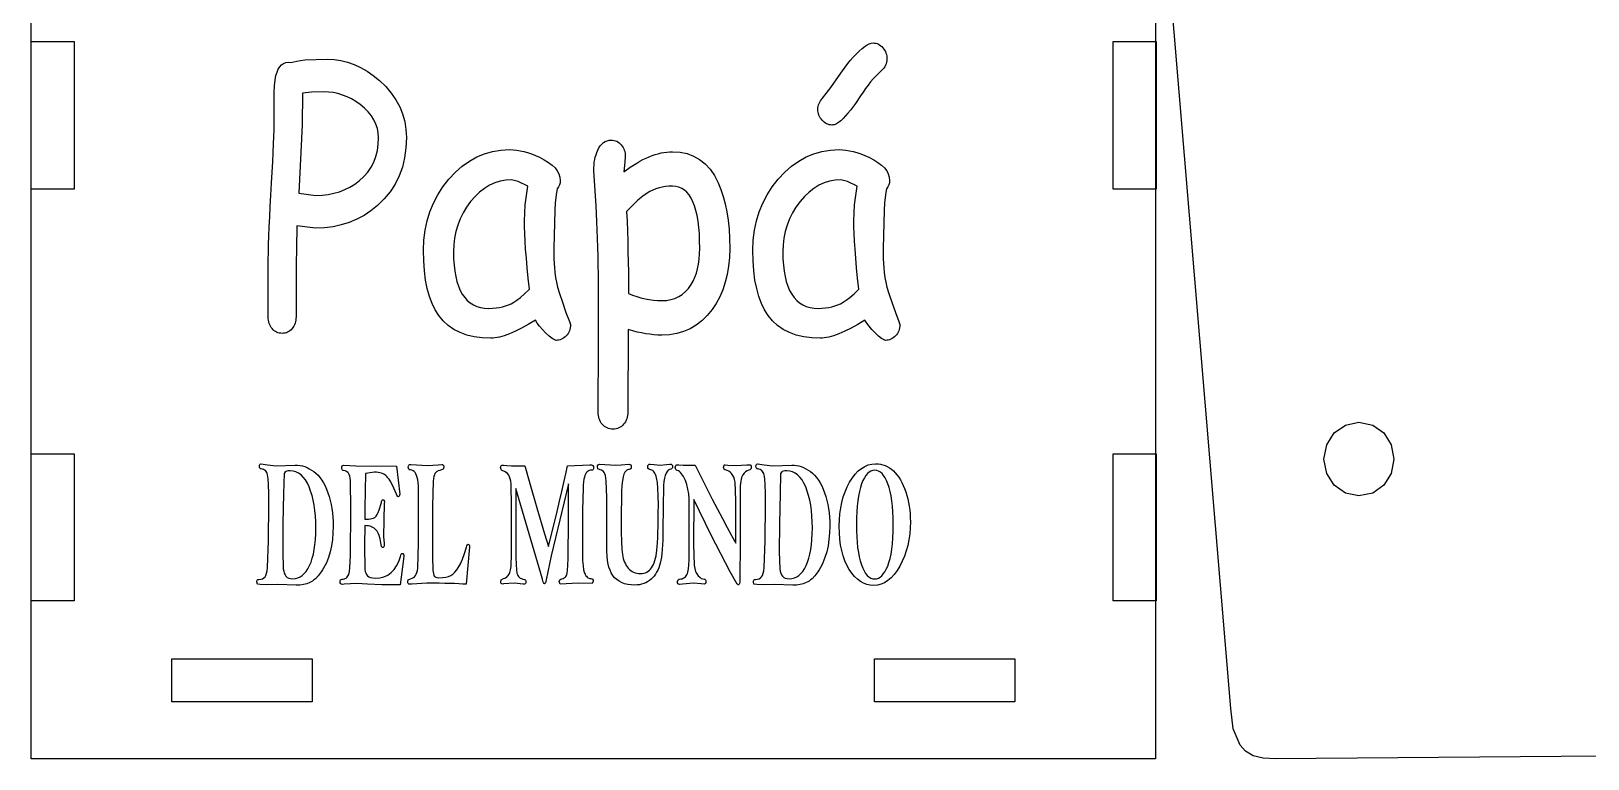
# Model space of a CAD drawing. Extents: x -1652 to 1470, y -458 to 1785.
# Drawn here: x -1312.9 to -1186.3, y 908.5 to 967.7 of the extents above; entities that cross this region are included whole.
import ezdxf

# ---------------------------------------------------------------- set-up
doc = ezdxf.new("R2010")
doc.units = 0
doc.layers.add('LAYER_1', color=7, linetype='CONTINUOUS')

msp = doc.modelspace()

# ---------------------------------------------------------------- linework, layer by layer
at = {"layer": 'LAYER_1', "color": 114}
for points in [[(-1286.358, 1268.1904), (-1249.833, 1268.4904), (-1248.833, 1268.4404), (-1248.033, 1268.2154), (-1247.408, 1267.8654), (-1246.958, 1267.3654), (-1246.408, 1266.0404), (-1246.208, 1264.3654), (-1221.433, 968.4404), (-1221.433, 908.4904), (-1312.908, 908.4904), (-1312.908, 968.4404), (-1290.383, 1263.9404), (-1289.958, 1265.6154), (-1289.183, 1266.8904), (-1288.008, 1267.7654), (-1286.358, 1268.1904)], [(-1175.158, 908.7904), (-1211.683, 908.4904), (-1212.683, 908.5404), (-1213.483, 908.7404), (-1214.108, 909.1154), (-1214.558, 909.6154), (-1215.108, 910.9404), (-1215.308, 912.5904), (-1240.083, 1208.5404), (-1240.083, 1268.4904), (-1148.633, 1268.4904), (-1148.633, 1208.5404), (-1171.133, 913.0154), (-1171.558, 911.3654), (-1172.358, 910.0654), (-1173.533, 909.2154), (-1175.158, 908.7904)], [(-1312.908, 966.8654), (-1309.408, 966.8654), (-1309.408, 954.8654), (-1312.908, 954.8654), (-1312.908, 966.8654)], [(-1224.883, 966.8654), (-1221.383, 966.8654), (-1221.383, 954.8654), (-1224.883, 954.8654), (-1224.883, 966.8654)], [(-1204.883, 929.8904), (-1205.983, 930.1154), (-1206.908, 930.7654), (-1207.508, 931.7154), (-1207.733, 932.8904), (-1207.508, 934.0404), (-1206.908, 935.0154), (-1205.983, 935.6404), (-1204.883, 935.8904), (-1203.758, 935.6404), (-1202.858, 935.0154), (-1202.258, 934.0404), (-1202.033, 932.8904), (-1202.258, 931.7154), (-1202.858, 930.7654), (-1203.758, 930.1154), (-1204.883, 929.8904)], [(-1312.908, 933.3154), (-1309.408, 933.3154), (-1309.408, 921.3404), (-1312.908, 921.3404), (-1312.908, 933.3154)], [(-1224.883, 933.3154), (-1221.383, 933.3154), (-1221.383, 921.3404), (-1224.883, 921.3404), (-1224.883, 933.3154)], [(-1301.458, 913.1404), (-1301.458, 916.6404), (-1290.033, 916.6404), (-1290.033, 913.1404), (-1301.458, 913.1404)], [(-1244.308, 913.1404), (-1244.308, 916.6404), (-1232.883, 916.6404), (-1232.883, 913.1404), (-1244.308, 913.1404)]]:
    msp.add_lwpolyline(points, close=True, dxfattribs=at)
at = {"layer": 'LAYER_1', "color": 250}
for points in [[(-1247.7728, 960.0744), (-1247.8827, 960.0806), (-1247.9896, 960.0993), (-1248.0935, 960.1303), (-1248.1942, 960.1734), (-1248.2914, 960.2287), (-1248.3852, 960.2959), (-1248.4752, 960.375), (-1248.5615, 960.4659), (-1248.642, 960.5659), (-1248.7117, 960.6692), (-1248.7707, 960.7759), (-1248.819, 960.886), (-1248.8565, 960.9997), (-1248.8833, 961.1171), (-1248.8994, 961.2384), (-1248.9048, 961.3635), (-1248.8988, 961.4812), (-1248.8809, 961.5979), (-1248.8509, 961.7135), (-1248.8089, 961.8278), (-1248.7548, 961.9408), (-1248.6884, 962.0524), (-1248.6099, 962.1623), (-1248.519, 962.2706), (-1248.2169, 962.6304), (-1247.8449, 963.1217), (-1247.4029, 963.7437), (-1246.8909, 964.4955), (-1246.6828, 964.79), (-1246.4688, 965.072), (-1246.249, 965.3413), (-1246.0233, 965.5979), (-1245.7919, 965.8417), (-1245.5547, 966.0727), (-1245.3119, 966.2909), (-1245.0635, 966.4961), (-1244.8958, 966.6089), (-1244.7296, 966.6895), (-1244.5651, 966.7378), (-1244.4021, 966.7539), (-1244.2924, 966.7476), (-1244.1859, 966.7289), (-1244.0827, 966.6977), (-1243.9829, 966.6542), (-1243.8864, 966.5983), (-1243.7933, 966.5303), (-1243.7037, 966.45), (-1243.6177, 966.3576), (-1243.5388, 966.256), (-1243.4706, 966.1515), (-1243.413, 966.0442), (-1243.366, 965.9339), (-1243.3295, 965.8204), (-1243.3035, 965.7036), (-1243.288, 965.5836), (-1243.2828, 965.46), (-1243.2902, 965.3225), (-1243.3122, 965.1895), (-1243.349, 965.0609), (-1243.4004, 964.9366), (-1243.4666, 964.8165), (-1243.5475, 964.7006), (-1243.6431, 964.5889), (-1243.7534, 964.4812), (-1243.9702, 964.2787), (-1244.185, 964.0614), (-1244.3979, 963.8295), (-1244.6088, 963.583), (-1244.8176, 963.322), (-1245.0246, 963.0464), (-1245.2295, 962.7564), (-1245.4324, 962.4521), (-1245.8504, 961.8335), (-1246.2581, 961.2889), (-1246.4579, 961.0444), (-1246.6547, 960.8185), (-1246.8486, 960.6113), (-1247.0394, 960.4229), (-1247.216, 960.2718), (-1247.3965, 960.1627), (-1247.4886, 960.1242), (-1247.5819, 960.0966), (-1247.6766, 960.08), (-1247.7728, 960.0744)], [(-1289.7605, 951.6856), (-1291.2826, 951.8671), (-1291.3005, 951.289), (-1291.316, 950.6111), (-1291.3291, 949.8336), (-1291.3399, 948.9564), (-1291.3482, 947.9796), (-1291.3542, 946.9033), (-1291.3578, 945.7275), (-1291.359, 944.4523), (-1291.364, 944.3153), (-1291.3789, 944.1837), (-1291.4039, 944.0575), (-1291.439, 943.9366), (-1291.4842, 943.8211), (-1291.5396, 943.711), (-1291.6053, 943.6063), (-1291.6812, 943.5069), (-1291.7635, 943.4163), (-1291.8511, 943.3377), (-1291.9441, 943.2713), (-1292.0421, 943.2169), (-1292.1451, 943.1746), (-1292.253, 943.1444), (-1292.3655, 943.1262), (-1292.4826, 943.1202), (-1292.604, 943.1262), (-1292.7202, 943.1444), (-1292.8309, 943.1746), (-1292.9363, 943.2169), (-1293.036, 943.2713), (-1293.1301, 943.3377), (-1293.2184, 943.4163), (-1293.3008, 943.5069), (-1293.3767, 943.6047), (-1293.4424, 943.7082), (-1293.4978, 943.8175), (-1293.543, 943.9324), (-1293.5781, 944.0529), (-1293.6031, 944.179), (-1293.6181, 944.3105), (-1293.6231, 944.4475), (-1293.6231, 948.5631), (-1293.6197, 949.1033), (-1293.6096, 949.6963), (-1293.5927, 950.3418), (-1293.569, 951.0399), (-1293.5386, 951.7903), (-1293.5014, 952.5929), (-1293.4575, 953.4478), (-1293.4068, 954.3546), (-1293.3498, 955.3301), (-1293.2995, 956.2337), (-1293.256, 957.0653), (-1293.2192, 957.825), (-1293.1892, 958.5129), (-1293.166, 959.1289), (-1293.1495, 959.6733), (-1293.1398, 960.146), (-1293.1398, 962.0797), (-1293.1303, 962.7241), (-1293.1016, 963.2751), (-1293.0539, 963.732), (-1292.9871, 964.0945), (-1292.9054, 964.3805), (-1292.8035, 964.6227), (-1292.6814, 964.821), (-1292.5392, 964.9754), (-1292.3769, 965.086), (-1292.1947, 965.1527), (-1291.9924, 965.1755), (-1291.7702, 965.1545), (-1291.5492, 965.2215), (-1291.2869, 965.2792), (-1290.9832, 965.327), (-1290.6382, 965.3645), (-1288.832, 965.4361), (-1288.2673, 965.4088), (-1287.7118, 965.3269), (-1287.1653, 965.1904), (-1286.6278, 964.9993), (-1286.0992, 964.7535), (-1285.5795, 964.4532), (-1285.0686, 964.0982), (-1284.5666, 963.6886), (-1284.0538, 963.1947), (-1283.6095, 962.6761), (-1283.2334, 962.133), (-1282.9258, 961.5652), (-1282.6865, 960.9728), (-1282.5155, 960.3557), (-1282.413, 959.7141), (-1282.3788, 959.0479), (-1282.4154, 958.2048), (-1282.5252, 957.4053), (-1282.7082, 956.6494), (-1282.9645, 955.9373), (-1283.2941, 955.269), (-1283.6971, 954.6447), (-1284.1736, 954.0645), (-1284.7235, 953.5285), (-1285.2599, 953.097), (-1285.8229, 952.7229), (-1286.4126, 952.4062), (-1287.0289, 952.1469), (-1287.6719, 951.9452), (-1288.3414, 951.801), (-1289.0377, 951.7145), (-1289.7605, 951.6856)], [(-1289.1161, 962.7719), (-1290.0954, 962.7433), (-1290.8247, 962.6622), (-1290.8502, 960.0887), (-1291.13, 954.5312), (-1289.7563, 954.3497), (-1289.2418, 954.3683), (-1288.7476, 954.424), (-1288.2739, 954.5169), (-1287.8208, 954.6469), (-1287.3884, 954.8141), (-1286.9767, 955.0185), (-1286.5858, 955.26), (-1286.216, 955.5386), (-1285.8477, 955.877), (-1285.5284, 956.244), (-1285.2581, 956.6395), (-1285.0368, 957.0635), (-1284.8646, 957.5159), (-1284.7415, 957.9966), (-1284.6676, 958.5057), (-1284.643, 959.0431), (-1284.6664, 959.4269), (-1284.7367, 959.7976), (-1284.8538, 960.1551), (-1285.0177, 960.4993), (-1285.2282, 960.83), (-1285.4854, 961.1473), (-1285.7892, 961.4509), (-1286.1396, 961.7407), (-1286.488, 961.9824), (-1286.8432, 962.1918), (-1287.2051, 962.3691), (-1287.5738, 962.5141), (-1287.9493, 962.6269), (-1288.3315, 962.7074), (-1288.7204, 962.7558), (-1289.1161, 962.7719)], [(-1261.5992, 942.977), (-1261.9146, 942.9839), (-1262.2376, 943.0048), (-1262.5683, 943.0397), (-1262.9066, 943.0886), (-1263.2527, 943.1515), (-1263.6067, 943.2287), (-1263.9684, 943.3201), (-1264.3381, 943.4257), (-1264.3635, 936.7271), (-1264.3689, 936.5767), (-1264.3849, 936.4334), (-1264.4116, 936.2972), (-1264.4488, 936.1679), (-1264.4966, 936.0456), (-1264.5549, 935.9302), (-1264.6236, 935.8216), (-1264.7027, 935.7198), (-1264.7901, 935.6275), (-1264.8838, 935.5478), (-1264.9837, 935.4805), (-1265.0896, 935.4255), (-1265.2015, 935.3828), (-1265.3192, 935.3524), (-1265.4427, 935.3343), (-1265.5719, 935.3282), (-1265.7011, 935.3343), (-1265.8246, 935.3524), (-1265.9423, 935.3828), (-1266.0542, 935.4255), (-1266.1601, 935.4805), (-1266.26, 935.5478), (-1266.3537, 935.6275), (-1266.4411, 935.7198), (-1266.5202, 935.8216), (-1266.5889, 935.9302), (-1266.6472, 936.0456), (-1266.695, 936.1679), (-1266.7322, 936.2972), (-1266.7589, 936.4334), (-1266.7749, 936.5767), (-1266.7803, 936.7271), (-1266.7549, 942.3277), (-1266.7549, 947.9137), (-1266.7662, 948.6715), (-1266.7811, 949.4124), (-1266.7996, 950.1361), (-1266.8216, 950.8429), (-1266.8473, 951.5327), (-1266.8765, 952.2054), (-1266.9092, 952.8612), (-1266.9456, 953.4999), (-1267.1365, 956.3407), (-1267.1313, 956.5847), (-1267.1159, 956.8188), (-1267.0902, 957.0433), (-1267.0543, 957.258), (-1267.0083, 957.4632), (-1266.9522, 957.6587), (-1266.8861, 957.8448), (-1266.81, 958.0214), (-1266.7108, 958.2145), (-1266.601, 958.3821), (-1266.4805, 958.524), (-1266.3494, 958.6402), (-1266.2078, 958.7307), (-1266.0557, 958.7955), (-1265.8932, 958.8343), (-1265.7203, 958.8473), (-1265.6005, 958.8413), (-1265.4857, 958.8231), (-1265.3759, 958.7929), (-1265.2709, 958.7506), (-1265.1707, 958.6963), (-1265.0752, 958.6298), (-1264.9843, 958.5513), (-1264.8978, 958.4607), (-1264.8203, 958.3611), (-1264.7531, 958.2558), (-1264.6963, 958.1449), (-1264.6498, 958.0285), (-1264.6136, 957.9068), (-1264.5878, 957.7798), (-1264.5723, 957.6477), (-1264.5671, 957.5105), (-1264.6052, 957.0474), (-1264.6943, 956.25), (-1264.1648, 956.6387), (-1263.6444, 956.9746), (-1263.3875, 957.123), (-1263.1327, 957.2585), (-1262.88, 957.3813), (-1262.6294, 957.4914), (-1262.3828, 957.5872), (-1262.1389, 957.6703), (-1261.8976, 957.7409), (-1261.659, 957.7987), (-1261.423, 957.8438), (-1261.1895, 957.8761), (-1260.9585, 957.8955), (-1260.7299, 957.902), (-1260.115, 957.8622), (-1259.5424, 957.7427), (-1259.0123, 957.5437), (-1258.5247, 957.2652), (-1258.0798, 956.9072), (-1257.6778, 956.4699), (-1257.3189, 955.9532), (-1257.0031, 955.3572), (-1256.7841, 954.8335), (-1256.5944, 954.2689), (-1256.434, 953.6633), (-1256.303, 953.0171), (-1256.2011, 952.3304), (-1256.1284, 951.6033), (-1256.0848, 950.8361), (-1256.0703, 950.0288), (-1256.093, 949.2898), (-1256.1609, 948.584), (-1256.274, 947.9114), (-1256.4323, 947.2722), (-1256.6357, 946.6662), (-1256.8842, 946.0937), (-1257.1777, 945.5546), (-1257.5162, 945.049), (-1257.914, 944.5638), (-1258.3443, 944.1432), (-1258.8069, 943.7871), (-1259.3017, 943.4956), (-1259.8284, 943.2688), (-1260.387, 943.1067), (-1260.9773, 943.0094), (-1261.5992, 942.977)], [(-1270.1934, 942.5472), (-1270.2582, 942.5568), (-1270.3349, 942.5857), (-1270.4237, 942.6338), (-1270.5246, 942.7012), (-1270.7628, 942.8937), (-1271.0499, 943.1632), (-1271.3115, 943.4416), (-1271.5369, 943.7039), (-1271.7266, 943.9501), (-1271.8809, 944.1801), (-1272.4605, 943.8407), (-1273.0039, 943.5457), (-1273.5116, 943.2945), (-1273.9839, 943.0868), (-1274.4177, 942.9266), (-1274.8154, 942.8116), (-1275.0003, 942.7712), (-1275.1757, 942.7423), (-1275.3415, 942.7249), (-1275.4975, 942.7191), (-1276.2009, 942.748), (-1276.8546, 942.8346), (-1277.4588, 942.9789), (-1278.0134, 943.181), (-1278.5185, 943.4409), (-1278.9742, 943.7584), (-1279.3805, 944.1337), (-1279.7374, 944.5668), (-1280.0311, 945.029), (-1280.2859, 945.5489), (-1280.5016, 946.1266), (-1280.6781, 946.762), (-1280.8156, 947.4551), (-1280.9138, 948.206), (-1280.9727, 949.0146), (-1280.9924, 949.8809), (-1280.96, 950.7107), (-1280.8629, 951.5101), (-1280.7011, 952.2791), (-1280.4746, 953.0177), (-1280.1835, 953.7258), (-1279.8279, 954.4034), (-1279.4078, 955.0507), (-1278.9233, 955.6675), (-1278.3925, 956.2315), (-1277.8367, 956.7203), (-1277.2559, 957.1339), (-1276.6502, 957.4723), (-1276.0197, 957.7355), (-1275.3644, 957.9235), (-1274.6843, 958.0363), (-1273.9796, 958.0739), (-1273.7051, 958.0641), (-1273.4224, 958.0345), (-1273.1314, 957.9853), (-1272.8322, 957.9163), (-1272.5248, 957.8277), (-1272.2094, 957.7194), (-1271.8859, 957.5913), (-1271.5544, 957.4436), (-1271.1579, 957.2433), (-1270.8143, 957.0328), (-1270.5235, 956.8121), (-1270.2856, 956.5813), (-1270.1006, 956.3404), (-1269.9684, 956.0894), (-1269.8891, 955.8286), (-1269.8627, 955.5578), (-1269.8779, 955.3734), (-1269.9237, 955.1997), (-1270.0004, 955.0367), (-1270.1086, 954.8845), (-1270.1683, 954.5766), (-1270.2204, 954.1827), (-1270.2654, 953.7028), (-1270.3036, 953.1371), (-1270.3842, 950.0193), (-1270.3755, 949.1956), (-1270.337, 948.464), (-1270.3067, 948.1326), (-1270.2691, 947.8238), (-1270.2243, 947.5377), (-1270.1722, 947.274), (-1270.0784, 946.8891), (-1269.9178, 946.3507), (-1269.6904, 945.6592), (-1269.3963, 944.8152), (-1269.1122, 944.0703), (-1269.0359, 943.8363), (-1269.0413, 943.6982), (-1269.0574, 943.5667), (-1269.0844, 943.4417), (-1269.1223, 943.3231), (-1269.1711, 943.2107), (-1269.2309, 943.1045), (-1269.3017, 943.0043), (-1269.3836, 942.9101), (-1269.4726, 942.8246), (-1269.5649, 942.7507), (-1269.6607, 942.6883), (-1269.7599, 942.6373), (-1269.8626, 942.5978), (-1269.9691, 942.5697), (-1270.0793, 942.5528), (-1270.1934, 942.5472)], [(-1243.3973, 942.5472), (-1243.4621, 942.5568), (-1243.5388, 942.5857), (-1243.6276, 942.6338), (-1243.7285, 942.7012), (-1243.9666, 942.8937), (-1244.2537, 943.1632), (-1244.5153, 943.4416), (-1244.7408, 943.7039), (-1244.9304, 943.9501), (-1245.0847, 944.1801), (-1245.6643, 943.8407), (-1246.2077, 943.5457), (-1246.7154, 943.2945), (-1247.1876, 943.0868), (-1247.6215, 942.9266), (-1248.0192, 942.8116), (-1248.2041, 942.7712), (-1248.3795, 942.7423), (-1248.5453, 942.7249), (-1248.7013, 942.7191), (-1249.4047, 942.748), (-1250.0584, 942.8346), (-1250.6625, 942.9789), (-1251.2171, 943.181), (-1251.7223, 943.4409), (-1252.1779, 943.7584), (-1252.5842, 944.1337), (-1252.9412, 944.5668), (-1253.235, 945.029), (-1253.4897, 945.5489), (-1253.7054, 946.1266), (-1253.882, 946.762), (-1254.0194, 947.4551), (-1254.1177, 948.206), (-1254.1766, 949.0146), (-1254.1963, 949.8809), (-1254.1639, 950.7107), (-1254.0668, 951.5101), (-1253.9049, 952.2791), (-1253.6785, 953.0177), (-1253.3874, 953.7258), (-1253.0318, 954.4034), (-1252.6117, 955.0507), (-1252.1272, 955.6675), (-1251.5964, 956.2315), (-1251.0405, 956.7203), (-1250.4597, 957.1339), (-1249.8541, 957.4723), (-1249.2235, 957.7355), (-1248.5682, 957.9235), (-1247.8882, 958.0363), (-1247.1835, 958.0739), (-1246.909, 958.0641), (-1246.6262, 958.0345), (-1246.3352, 957.9853), (-1246.036, 957.9163), (-1245.7287, 957.8277), (-1245.4133, 957.7194), (-1245.0898, 957.5913), (-1244.7583, 957.4436), (-1244.3618, 957.2433), (-1244.0182, 957.0328), (-1243.7274, 956.8121), (-1243.4895, 956.5813), (-1243.3045, 956.3404), (-1243.1723, 956.0894), (-1243.093, 955.8286), (-1243.0666, 955.5578), (-1243.0817, 955.3734), (-1243.1275, 955.1997), (-1243.2042, 955.0367), (-1243.3124, 954.8845), (-1243.3721, 954.5766), (-1243.4243, 954.1827), (-1243.4693, 953.7028), (-1243.5075, 953.1371), (-1243.5881, 950.0193), (-1243.5794, 949.1956), (-1243.5409, 948.464), (-1243.5106, 948.1326), (-1243.473, 947.8238), (-1243.4282, 947.5377), (-1243.3761, 947.274), (-1243.2823, 946.8891), (-1243.1216, 946.3507), (-1242.8942, 945.6592), (-1242.6001, 944.8152), (-1242.316, 944.0703), (-1242.2397, 943.8363), (-1242.2451, 943.6982), (-1242.2612, 943.5667), (-1242.2882, 943.4417), (-1242.3261, 943.3231), (-1242.3749, 943.2107), (-1242.4347, 943.1045), (-1242.5055, 943.0043), (-1242.5874, 942.9101), (-1242.6765, 942.8246), (-1242.7688, 942.7507), (-1242.8645, 942.6883), (-1242.9637, 942.6373), (-1243.0665, 942.5978), (-1243.173, 942.5697), (-1243.2832, 942.5528), (-1243.3973, 942.5472)], [(-1272.7755, 952.2729), (-1272.7076, 953.5858), (-1272.5, 955.0898), (-1273.2928, 955.4861), (-1273.8227, 955.6102), (-1274.2963, 955.5825), (-1274.7536, 955.4993), (-1275.1944, 955.3607), (-1275.6189, 955.1668), (-1276.0268, 954.9176), (-1276.4182, 954.6132), (-1276.793, 954.2536), (-1277.1511, 953.8389), (-1277.479, 953.3866), (-1277.7632, 952.9177), (-1278.0037, 952.4321), (-1278.2005, 951.9297), (-1278.3535, 951.4106), (-1278.4628, 950.8747), (-1278.5284, 950.3218), (-1278.5503, 949.752), (-1278.539, 949.1952), (-1278.505, 948.6742), (-1278.4486, 948.1892), (-1278.3696, 947.7401), (-1278.2681, 947.3271), (-1278.1442, 946.9502), (-1277.998, 946.6094), (-1277.8294, 946.3048), (-1277.637, 946.0347), (-1277.4223, 945.8007), (-1277.1853, 945.6029), (-1276.9258, 945.4412), (-1276.6439, 945.3155), (-1276.3394, 945.2258), (-1276.0124, 945.172), (-1275.6628, 945.1541), (-1275.3697, 945.1617), (-1275.0879, 945.1846), (-1274.8175, 945.2228), (-1274.5584, 945.2764), (-1274.3103, 945.3455), (-1274.0733, 945.43), (-1273.8472, 945.5302), (-1273.632, 945.6459), (-1273.3864, 945.8116), (-1273.0951, 946.044), (-1272.7585, 946.3435), (-1272.3769, 946.7106), (-1272.4707, 947.6105), (-1272.5519, 948.4519), (-1272.6204, 949.2347), (-1272.6764, 949.9591), (-1272.7198, 950.625), (-1272.7508, 951.2326), (-1272.7693, 951.7819), (-1272.7755, 952.2729)], [(-1260.7384, 955.0946), (-1261.0198, 955.0856), (-1261.2947, 955.0588), (-1261.563, 955.014), (-1261.8244, 954.9514), (-1262.0789, 954.8708), (-1262.3262, 954.7723), (-1262.5663, 954.6559), (-1262.799, 954.5216), (-1263.1512, 954.2762), (-1263.5463, 953.9481), (-1263.9843, 953.5367), (-1264.4653, 953.0416), (-1264.4295, 952.2433), (-1264.3985, 951.4347), (-1264.3723, 950.616), (-1264.3508, 949.7872), (-1264.3341, 948.9482), (-1264.3222, 948.0993), (-1264.3151, 947.2404), (-1264.3127, 946.3716), (-1263.9739, 946.234), (-1263.6347, 946.1147), (-1263.2954, 946.0137), (-1262.9559, 945.9311), (-1262.6165, 945.8669), (-1262.2771, 945.821), (-1261.938, 945.7935), (-1261.5992, 945.7843), (-1261.2213, 945.8047), (-1260.8668, 945.8657), (-1260.5354, 945.9674), (-1260.227, 946.1096), (-1259.9415, 946.2924), (-1259.6786, 946.5155), (-1259.4384, 946.7791), (-1259.2205, 947.083), (-1259.055, 947.3764), (-1258.9113, 947.6908), (-1258.7897, 948.0263), (-1258.69, 948.3828), (-1258.6124, 948.7604), (-1258.5569, 949.159), (-1258.5236, 949.5786), (-1258.5125, 950.0193), (-1258.5211, 950.635), (-1258.5467, 951.2108), (-1258.5896, 951.7468), (-1258.6498, 952.243), (-1258.7272, 952.6994), (-1258.8219, 953.1159), (-1258.9341, 953.4926), (-1259.0637, 953.8294), (-1259.211, 954.1264), (-1259.3761, 954.3836), (-1259.5589, 954.6011), (-1259.7596, 954.7789), (-1259.9779, 954.9171), (-1260.2138, 955.0157), (-1260.4673, 955.0749), (-1260.7384, 955.0946)], [(-1245.9793, 952.2729), (-1245.9115, 953.5858), (-1245.7037, 955.0898), (-1246.4966, 955.4861), (-1247.0266, 955.6102), (-1247.5002, 955.5825), (-1247.9575, 955.4993), (-1248.3983, 955.3607), (-1248.8227, 955.1668), (-1249.2306, 954.9176), (-1249.622, 954.6132), (-1249.9968, 954.2536), (-1250.3549, 953.8389), (-1250.6828, 953.3866), (-1250.9671, 952.9177), (-1251.2075, 952.4321), (-1251.4043, 951.9297), (-1251.5573, 951.4106), (-1251.6667, 950.8747), (-1251.7322, 950.3218), (-1251.7541, 949.752), (-1251.7428, 949.1952), (-1251.7088, 948.6742), (-1251.6524, 948.1892), (-1251.5734, 947.7401), (-1251.4719, 947.3271), (-1251.348, 946.9502), (-1251.2018, 946.6094), (-1251.0333, 946.3048), (-1250.8409, 946.0347), (-1250.6262, 945.8007), (-1250.3891, 945.6029), (-1250.1297, 945.4412), (-1249.8477, 945.3155), (-1249.5433, 945.2258), (-1249.2163, 945.172), (-1248.8667, 945.1541), (-1248.5735, 945.1617), (-1248.2918, 945.1846), (-1248.0214, 945.2228), (-1247.7622, 945.2764), (-1247.5142, 945.3455), (-1247.2772, 945.43), (-1247.0511, 945.5302), (-1246.8358, 945.6459), (-1246.5903, 945.8116), (-1246.299, 946.044), (-1245.9624, 946.3435), (-1245.5808, 946.7106), (-1245.6746, 947.6105), (-1245.7557, 948.4519), (-1245.8243, 949.2347), (-1245.8802, 949.9591), (-1245.9236, 950.625), (-1245.9546, 951.2326), (-1245.9731, 951.7819), (-1245.9793, 952.2729)], [(-1291.3429, 922.6228), (-1292.8295, 922.6675), (-1293.7363, 922.66), (-1294.2668, 922.6749), (-1294.504, 922.7146), (-1294.5518, 922.8907), (-1294.5407, 922.9819), (-1294.5074, 923.047), (-1294.4517, 923.0861), (-1294.3735, 923.0991), (-1294.2153, 923.1117), (-1294.0798, 923.1497), (-1293.9669, 923.2132), (-1293.8766, 923.3026), (-1293.805, 923.4263), (-1293.7481, 923.5928), (-1293.706, 923.8022), (-1293.6787, 924.0543), (-1293.6015, 926.2325), (-1293.5664, 929.2343), (-1293.573, 930.1065), (-1293.5927, 930.7923), (-1293.6256, 931.2919), (-1293.6717, 931.606), (-1293.7029, 931.7095), (-1293.7438, 931.8004), (-1293.7944, 931.8788), (-1293.8547, 931.9446), (-1293.9246, 931.9979), (-1294.0043, 932.0386), (-1294.0935, 932.0667), (-1294.1924, 932.0823), (-1294.2577, 932.1042), (-1294.3042, 932.1474), (-1294.332, 932.2121), (-1294.3412, 932.2981), (-1294.333, 932.3828), (-1294.3084, 932.4433), (-1294.2672, 932.4796), (-1294.2093, 932.4917), (-1293.6787, 932.4098), (-1292.9782, 932.3279), (-1291.4187, 932.4023), (-1291.2243, 932.394), (-1291.0315, 932.3693), (-1290.8406, 932.328), (-1290.6513, 932.2702), (-1290.4639, 932.1959), (-1290.2782, 932.1051), (-1290.0944, 931.9978), (-1289.9124, 931.8739), (-1289.736, 931.7313), (-1289.569, 931.5679), (-1289.4112, 931.3834), (-1289.2627, 931.178), (-1289.1235, 930.9517), (-1288.9936, 930.7045), (-1288.8729, 930.4363), (-1288.7614, 930.1472), (-1288.6617, 929.8427), (-1288.5753, 929.5281), (-1288.5022, 929.2037), (-1288.4424, 928.8693), (-1288.3958, 928.525), (-1288.3626, 928.1709), (-1288.3427, 927.8069), (-1288.336, 927.4332), (-1288.3516, 926.881), (-1288.3983, 926.3478), (-1288.4764, 925.8332), (-1288.5859, 925.3368), (-1288.7243, 924.8703), (-1288.8909, 924.4422), (-1288.9847, 924.2426), (-1289.0854, 924.0527), (-1289.193, 923.8725), (-1289.3075, 923.702), (-1289.5438, 923.3992), (-1289.7793, 923.1531), (-1289.8967, 923.0514), (-1290.0139, 922.9638), (-1290.131, 922.8904), (-1290.2479, 922.8312), (-1290.4909, 922.74), (-1290.7543, 922.6749), (-1291.0383, 922.6358), (-1291.3429, 922.6228)], [(-1283.1844, 932.313), (-1282.9247, 930.0381), (-1282.9321, 929.9455), (-1282.9544, 929.8796), (-1282.9916, 929.8403), (-1283.044, 929.8272), (-1283.0777, 929.8398), (-1283.1135, 929.8778), (-1283.1514, 929.9413), (-1283.1914, 930.0307), (-1283.3987, 930.5308), (-1283.5974, 930.9374), (-1283.6934, 931.1058), (-1283.7871, 931.251), (-1283.8786, 931.373), (-1283.9677, 931.472), (-1284.0604, 931.554), (-1284.1628, 931.6251), (-1284.2748, 931.6852), (-1284.3965, 931.7344), (-1284.528, 931.7726), (-1284.6693, 931.8), (-1284.8203, 931.8163), (-1284.9812, 931.8218), (-1285.697, 931.7126), (-1285.7715, 928.892), (-1285.763, 928.0112), (-1285.45, 928.0038), (-1285.3087, 928.0126), (-1285.1773, 928.0391), (-1285.056, 928.0833), (-1284.9447, 928.1452), (-1284.8425, 928.2359), (-1284.7485, 928.3666), (-1284.6624, 928.5373), (-1284.5839, 928.7481), (-1284.4155, 929.3409), (-1284.3934, 929.4433), (-1284.3648, 929.5162), (-1284.3296, 929.5597), (-1284.2877, 929.5741), (-1284.2369, 929.5634), (-1284.2005, 929.531), (-1284.1785, 929.4768), (-1284.1712, 929.4005), (-1284.1796, 929.2839), (-1284.2301, 926.5848), (-1284.1979, 926.0166), (-1284.1881, 925.8925), (-1284.1963, 925.8032), (-1284.2207, 925.7397), (-1284.2615, 925.7017), (-1284.3186, 925.6891), (-1284.3612, 925.7133), (-1284.3986, 925.7859), (-1284.4307, 925.9068), (-1284.4576, 926.0761), (-1284.512, 926.3947), (-1284.593, 926.6731), (-1284.6434, 926.7971), (-1284.7004, 926.911), (-1284.7638, 927.0147), (-1284.8337, 927.1082), (-1284.9122, 927.1912), (-1285.0013, 927.2636), (-1285.1011, 927.3253), (-1285.2115, 927.3764), (-1285.3325, 927.4169), (-1285.464, 927.4469), (-1285.6062, 927.4664), (-1285.7588, 927.4753), (-1285.7799, 925.8702), (-1285.7504, 923.9004), (-1285.727, 923.7516), (-1285.6842, 923.618), (-1285.6223, 923.4996), (-1285.5413, 923.3968), (-1285.4349, 923.3122), (-1285.297, 923.2518), (-1285.1275, 923.2155), (-1284.9264, 923.2034), (-1284.551, 923.231), (-1284.2092, 923.3136), (-1283.9009, 923.4513), (-1283.6262, 923.644), (-1283.385, 923.8918), (-1283.1774, 924.1945), (-1283.0034, 924.5521), (-1282.8629, 924.9647), (-1282.8277, 925.0736), (-1282.7912, 925.1511), (-1282.7534, 925.1975), (-1282.7141, 925.2129), (-1282.6625, 925.2021), (-1282.6257, 925.1697), (-1282.6036, 925.1154), (-1282.5962, 925.0391), (-1282.6215, 924.739), (-1282.8882, 922.6526), (-1284.3775, 922.66), (-1285.5525, 922.7121), (-1286.4059, 922.7567), (-1287.4461, 922.6947), (-1287.5738, 922.6824), (-1287.6585, 922.6964), (-1287.7191, 922.7385), (-1287.7554, 922.809), (-1287.7675, 922.9081), (-1287.7578, 922.9978), (-1287.7284, 923.0622), (-1287.6794, 923.101), (-1287.6104, 923.114), (-1287.5144, 923.1199), (-1287.4267, 923.1378), (-1287.3471, 923.1675), (-1287.2757, 923.2092), (-1287.2126, 923.2629), (-1287.1577, 923.3286), (-1287.1111, 923.4063), (-1287.0727, 923.4961), (-1287.0119, 923.7356), (-1286.9685, 924.0747), (-1286.9425, 924.5133), (-1286.9338, 925.0515), (-1286.9085, 928.7852), (-1286.9351, 931.1396), (-1286.9543, 931.3414), (-1286.9846, 931.508), (-1287.0259, 931.6391), (-1287.0783, 931.735), (-1287.148, 931.8085), (-1287.2433, 931.8724), (-1287.3638, 931.9265), (-1287.5093, 931.9707), (-1287.5672, 931.9944), (-1287.6084, 932.0358), (-1287.633, 932.0949), (-1287.6412, 932.1717), (-1287.6317, 932.2661), (-1287.6033, 932.3335), (-1287.5559, 932.3739), (-1287.4896, 932.3874), (-1286.4986, 932.3328), (-1283.1844, 932.313)], [(-1277.5203, 922.6972), (-1277.7951, 922.7181), (-1278.1056, 922.7363), (-1278.452, 922.7516), (-1278.834, 922.7642), (-1279.2518, 922.774), (-1279.7054, 922.781), (-1280.1946, 922.7852), (-1280.7195, 922.7866), (-1281.9491, 922.7121), (-1282.1175, 922.6972), (-1282.1857, 922.7107), (-1282.2344, 922.7515), (-1282.2637, 922.8197), (-1282.2734, 922.9156), (-1282.2326, 923.0594), (-1282.032, 923.1438), (-1281.9122, 923.1842), (-1281.8076, 923.2421), (-1281.7179, 923.3171), (-1281.6431, 923.4092), (-1281.5805, 923.5218), (-1281.5277, 923.6589), (-1281.4848, 923.8206), (-1281.4522, 924.0071), (-1281.389, 926.0315), (-1281.3806, 929.9016), (-1281.3853, 930.3193), (-1281.3994, 930.6754), (-1281.4226, 930.9695), (-1281.4549, 931.2016), (-1281.4957, 931.3905), (-1281.5445, 931.5517), (-1281.6011, 931.6855), (-1281.6656, 931.7921), (-1281.7419, 931.8748), (-1281.8321, 931.9371), (-1281.9362, 931.979), (-1282.0544, 932.0004), (-1282.1318, 932.0204), (-1282.1871, 932.0656), (-1282.2202, 932.1358), (-1282.2313, 932.2312), (-1282.2187, 932.3256), (-1282.1809, 932.3931), (-1282.1182, 932.4335), (-1282.0305, 932.447), (-1280.6675, 932.3726), (-1279.786, 932.4296), (-1279.5066, 932.447), (-1279.4311, 932.434), (-1279.3771, 932.3949), (-1279.3448, 932.3298), (-1279.334, 932.2386), (-1279.3887, 932.0774), (-1279.6653, 931.9707), (-1279.7929, 931.9316), (-1279.9, 931.8776), (-1279.9866, 931.8088), (-1280.0527, 931.7251), (-1280.1048, 931.6168), (-1280.1474, 931.4745), (-1280.1806, 931.2988), (-1280.2043, 931.09), (-1280.2436, 929.0631), (-1280.2436, 924.6398), (-1280.2357, 924.1816), (-1280.2159, 923.8267), (-1280.184, 923.575), (-1280.1397, 923.4266), (-1280.0792, 923.3419), (-1279.9965, 923.2815), (-1279.8918, 923.2452), (-1279.7649, 923.2331), (-1279.4477, 923.2447), (-1279.1743, 923.2796), (-1278.9445, 923.3378), (-1278.7584, 923.4192), (-1278.595, 923.5298), (-1278.4354, 923.679), (-1278.2798, 923.8664), (-1278.1282, 924.0915), (-1277.976, 924.3752), (-1277.8184, 924.7421), (-1277.6554, 925.1918), (-1277.4867, 925.7238), (-1277.4525, 925.8262), (-1277.4175, 925.8991), (-1277.382, 925.9426), (-1277.3463, 925.957), (-1277.2984, 925.9439), (-1277.2642, 925.9046), (-1277.2436, 925.8388), (-1277.2368, 925.7462), (-1277.5203, 922.6972)], [(-1272.742, 932.3279), (-1272.3476, 930.9039), (-1271.7791, 928.9242), (-1271.146, 926.8104), (-1270.826, 925.781), (-1270.5763, 926.773), (-1270.3422, 927.7155), (-1270.1237, 928.6084), (-1269.9207, 929.4517), (-1269.7334, 930.2453), (-1269.5616, 930.9892), (-1269.4055, 931.6834), (-1269.265, 932.3279), (-1267.4416, 932.4098), (-1267.3265, 932.4172), (-1267.2528, 932.4028), (-1267.2001, 932.3595), (-1267.1685, 932.2874), (-1267.158, 932.1865), (-1267.1662, 932.0986), (-1267.1907, 932.0358), (-1267.2315, 931.9981), (-1267.2886, 931.9855), (-1267.4004, 931.9768), (-1267.5021, 931.9506), (-1267.5937, 931.9069), (-1267.6752, 931.8457), (-1267.7466, 931.7669), (-1267.8079, 931.6705), (-1267.8593, 931.5565), (-1267.9006, 931.4249), (-1267.9351, 931.2592), (-1267.9649, 931.043), (-1267.99, 930.7765), (-1268.0105, 930.4595), (-1268.0376, 929.6746), (-1268.0466, 928.6885), (-1268.0508, 925.1359), (-1268.0406, 924.6335), (-1268.0099, 924.2127), (-1267.959, 923.8733), (-1267.888, 923.6151), (-1267.8443, 923.5128), (-1267.7943, 923.4235), (-1267.7379, 923.3471), (-1267.6751, 923.2837), (-1267.606, 923.2331), (-1267.5305, 923.1955), (-1267.4486, 923.1707), (-1267.3602, 923.1587), (-1267.2828, 923.1429), (-1267.2275, 923.1029), (-1267.1944, 923.0387), (-1267.1833, 922.9503), (-1267.2577, 922.7717), (-1268.4102, 922.7866), (-1269.8588, 922.7121), (-1269.9374, 922.9181), (-1269.924, 922.9948), (-1269.8839, 923.0579), (-1269.8172, 923.1075), (-1269.7241, 923.1438), (-1269.6233, 923.1806), (-1269.5376, 923.2241), (-1269.4669, 923.2746), (-1269.4111, 923.3323), (-1269.3658, 923.4068), (-1269.3267, 923.5075), (-1269.2936, 923.6348), (-1269.2665, 923.7888), (-1269.2173, 924.7662), (-1269.2004, 928.0063), (-1269.1962, 930.8692), (-1270.5874, 925.0193), (-1271.0043, 923.0545), (-1271.039, 922.9177), (-1271.0737, 922.82), (-1271.1084, 922.7614), (-1271.1432, 922.7419), (-1271.1819, 922.766), (-1271.2241, 922.8383), (-1271.2698, 922.9585), (-1271.3187, 923.1264), (-1273.4664, 930.4996), (-1273.4874, 925.637), (-1273.4809, 924.904), (-1273.4613, 924.3197), (-1273.4288, 923.8843), (-1273.3836, 923.5978), (-1273.352, 923.4965), (-1273.3088, 923.4065), (-1273.2541, 923.3277), (-1273.1878, 923.2601), (-1273.1098, 923.2035), (-1273.0204, 923.1578), (-1272.9193, 923.1231), (-1272.8066, 923.0991), (-1272.7376, 923.0754), (-1272.6886, 923.034), (-1272.6592, 922.9749), (-1272.6495, 922.8982), (-1272.6574, 922.8168), (-1272.6812, 922.7586), (-1272.7211, 922.7237), (-1272.7771, 922.7121), (-1272.8754, 922.7196), (-1273.5829, 922.7866), (-1274.4658, 922.7245), (-1274.5529, 922.7121), (-1274.6155, 922.7251), (-1274.6602, 922.7642), (-1274.6871, 922.8293), (-1274.696, 922.9205), (-1274.661, 923.0594), (-1274.4743, 923.1562), (-1274.3796, 923.1933), (-1274.2937, 923.2376), (-1274.2163, 923.2892), (-1274.1475, 923.3481), (-1274.0873, 923.4144), (-1274.0356, 923.4879), (-1273.9924, 923.5689), (-1273.9577, 923.6573), (-1273.9051, 923.8723), (-1273.8674, 924.1455), (-1273.8446, 924.4772), (-1273.837, 924.868), (-1273.8159, 929.011), (-1273.858, 930.8816), (-1273.8856, 931.0974), (-1273.9282, 931.2869), (-1273.9856, 931.4499), (-1274.0574, 931.5862), (-1274.15, 931.7015), (-1274.2677, 931.8017), (-1274.4105, 931.8865), (-1274.5782, 931.9558), (-1274.6371, 931.9903), (-1274.6792, 932.0417), (-1274.7045, 932.1103), (-1274.7129, 932.1964), (-1274.7037, 932.2861), (-1274.6759, 932.3505), (-1274.6294, 932.3893), (-1274.5641, 932.4023), (-1274.4743, 932.3949), (-1274.2087, 932.3656), (-1273.8314, 932.3446), (-1273.3424, 932.3321), (-1272.742, 932.3279)], [(-1266.6569, 932.4619), (-1265.3318, 932.3874), (-1264.8994, 932.4172), (-1264.2902, 932.4619), (-1264.1981, 932.4493), (-1264.1323, 932.4114), (-1264.0929, 932.3478), (-1264.0797, 932.2585), (-1264.09, 932.17), (-1264.1207, 932.1053), (-1264.172, 932.0638), (-1264.2439, 932.0451), (-1264.3153, 932.0328), (-1264.3821, 932.0107), (-1264.4442, 931.9787), (-1264.5018, 931.9369), (-1264.6032, 931.8236), (-1264.6861, 931.6705), (-1264.7522, 931.4523), (-1264.8052, 931.1436), (-1264.8454, 930.7442), (-1264.8728, 930.2539), (-1264.9134, 927.8971), (-1264.9066, 926.9506), (-1264.8859, 926.1729), (-1264.8513, 925.5646), (-1264.8026, 925.126), (-1264.7708, 924.9537), (-1264.731, 924.7902), (-1264.6833, 924.6356), (-1264.6277, 924.4899), (-1264.5641, 924.3532), (-1264.4925, 924.2255), (-1264.4129, 924.1068), (-1264.3253, 923.9972), (-1264.23, 923.8986), (-1264.1272, 923.813), (-1264.0169, 923.7405), (-1263.8991, 923.6812), (-1263.7739, 923.635), (-1263.6413, 923.602), (-1263.5013, 923.5821), (-1263.3539, 923.5755), (-1263.2054, 923.5827), (-1263.0663, 923.6043), (-1262.9365, 923.6404), (-1262.8161, 923.6909), (-1262.7052, 923.7557), (-1262.6037, 923.835), (-1262.5116, 923.9288), (-1262.4289, 924.0369), (-1262.3535, 924.1605), (-1262.2844, 924.3006), (-1262.2214, 924.4573), (-1262.1646, 924.6304), (-1262.0696, 925.0263), (-1261.9993, 925.4882), (-1261.9717, 925.7622), (-1261.9478, 926.0892), (-1261.9275, 926.4692), (-1261.911, 926.9023), (-1261.8981, 927.3883), (-1261.8889, 927.9275), (-1261.8833, 928.5196), (-1261.8815, 929.1648), (-1261.8902, 929.8961), (-1261.9164, 930.5045), (-1261.9602, 930.9902), (-1262.0218, 931.353), (-1262.0596, 931.496), (-1262.1036, 931.6218), (-1262.1538, 931.7304), (-1262.2102, 931.8218), (-1262.2728, 931.896), (-1262.3416, 931.953), (-1262.4165, 931.9927), (-1262.4976, 932.0153), (-1262.6037, 932.0479), (-1262.6796, 932.1009), (-1262.7253, 932.1744), (-1262.7405, 932.2684), (-1262.7281, 932.3596), (-1262.691, 932.4247), (-1262.6292, 932.4638), (-1262.5426, 932.4768), (-1262.2253, 932.437), (-1261.7439, 932.4023), (-1261.2301, 932.447), (-1260.9339, 932.4768), (-1260.8436, 932.4638), (-1260.7791, 932.4247), (-1260.7404, 932.3596), (-1260.7275, 932.2684), (-1260.7367, 932.1949), (-1260.7646, 932.1381), (-1260.8111, 932.0981), (-1260.8764, 932.0749), (-1260.9769, 932.0399), (-1261.0723, 931.9722), (-1261.1627, 931.8715), (-1261.2483, 931.7375), (-1261.3249, 931.5607), (-1261.3863, 931.3353), (-1261.4323, 931.061), (-1261.4631, 930.7377), (-1261.5109, 927.1678), (-1261.5243, 926.2862), (-1261.5644, 925.5356), (-1261.5944, 925.2094), (-1261.6311, 924.9158), (-1261.6744, 924.6548), (-1261.7242, 924.4264), (-1261.7829, 924.2202), (-1261.8516, 924.0258), (-1261.9302, 923.8433), (-1262.0188, 923.6725), (-1262.1173, 923.5135), (-1262.2258, 923.3662), (-1262.3441, 923.2305), (-1262.4724, 923.1066), (-1262.6097, 922.9967), (-1262.7551, 922.9014), (-1262.9087, 922.8208), (-1263.0704, 922.7549), (-1263.2403, 922.7036), (-1263.4183, 922.667), (-1263.6045, 922.645), (-1263.7989, 922.6377), (-1264.0961, 922.6498), (-1264.3729, 922.6861), (-1264.6294, 922.7465), (-1264.8658, 922.8312), (-1265.0803, 922.9406), (-1265.2712, 923.0756), (-1265.4387, 923.2366), (-1265.583, 923.4241), (-1265.7071, 923.6311), (-1265.8121, 923.8539), (-1265.8983, 924.0926), (-1265.9663, 924.347), (-1266.0179, 924.6401), (-1266.0547, 924.9948), (-1266.0768, 925.4114), (-1266.0842, 925.8901), (-1266.0674, 929.7677), (-1266.1192, 931.1073), (-1266.1485, 931.3464), (-1266.1854, 931.5421), (-1266.23, 931.6942), (-1266.2821, 931.802), (-1266.345, 931.8796), (-1266.4221, 931.9412), (-1266.5135, 931.9865), (-1266.619, 932.0153), (-1266.7987, 932.0922), (-1266.8338, 932.246), (-1266.8227, 932.3404), (-1266.7896, 932.4079), (-1266.7343, 932.4484), (-1266.6569, 932.4619)], [(-1258.8802, 932.38), (-1258.3967, 931.4163), (-1257.9337, 930.5013), (-1257.4913, 929.6349), (-1257.0694, 928.8172), (-1256.668, 928.0482), (-1256.2872, 927.328), (-1255.9269, 926.6566), (-1255.5871, 926.034), (-1255.5829, 926.6716), (-1255.5787, 929.5519), (-1255.6446, 931.0081), (-1255.6865, 931.2174), (-1255.747, 931.4029), (-1255.8261, 931.5646), (-1255.924, 931.7028), (-1256.0348, 931.8166), (-1256.1546, 931.9047), (-1256.2833, 931.9661), (-1256.4209, 932.0004), (-1256.4872, 932.0255), (-1256.5346, 932.0712), (-1256.563, 932.1372), (-1256.5725, 932.2238), (-1256.5638, 932.3149), (-1256.5378, 932.38), (-1256.4943, 932.4191), (-1256.4335, 932.4321), (-1256.2328, 932.4048), (-1255.5492, 932.3577), (-1254.6886, 932.4123), (-1254.4795, 932.4321), (-1254.4113, 932.419), (-1254.3626, 932.3797), (-1254.3334, 932.3139), (-1254.3237, 932.2213), (-1254.3368, 932.1292), (-1254.3762, 932.0578), (-1254.4416, 932.0074), (-1254.5329, 931.9781), (-1254.6595, 931.9386), (-1254.7821, 931.8612), (-1254.9005, 931.7461), (-1255.0144, 931.5936), (-1255.0667, 931.4985), (-1255.112, 931.3825), (-1255.1504, 931.2457), (-1255.1818, 931.0881), (-1255.2236, 930.7109), (-1255.2376, 930.2514), (-1255.2165, 926.1431), (-1255.2446, 923.052), (-1255.2533, 922.8776), (-1255.2793, 922.7528), (-1255.2989, 922.709), (-1255.3227, 922.6777), (-1255.3509, 922.6589), (-1255.3835, 922.6526), (-1255.4692, 922.6972), (-1256.0348, 923.702), (-1257.5734, 926.689), (-1259.0066, 929.5915), (-1259.015, 925.9397), (-1258.9631, 924.2651), (-1258.9239, 923.9827), (-1258.8571, 923.7423), (-1258.8134, 923.6377), (-1258.7629, 923.5437), (-1258.7056, 923.46), (-1258.6416, 923.3869), (-1258.51, 923.2679), (-1258.3848, 923.1825), (-1258.2658, 923.1312), (-1258.1531, 923.114), (-1258.0915, 923.1024), (-1258.0477, 923.0675), (-1258.0215, 923.0093), (-1258.0128, 922.9279), (-1258.022, 922.8335), (-1258.0496, 922.7661), (-1258.0957, 922.7256), (-1258.1602, 922.7121), (-1258.3988, 922.737), (-1259.0276, 922.7866), (-1259.9134, 922.7196), (-1260.1604, 922.6824), (-1260.2304, 922.6973), (-1260.2804, 922.7419), (-1260.3104, 922.8163), (-1260.3204, 922.9205), (-1260.3041, 922.9977), (-1260.2553, 923.0582), (-1260.1742, 923.1019), (-1260.0608, 923.1289), (-1259.9499, 923.1524), (-1259.8498, 923.1894), (-1259.7605, 923.2399), (-1259.6821, 923.3038), (-1259.6147, 923.3813), (-1259.5582, 923.4722), (-1259.5127, 923.5766), (-1259.4782, 923.6945), (-1259.4266, 923.9684), (-1259.3898, 924.2877), (-1259.3677, 924.6522), (-1259.3603, 925.0615), (-1259.3828, 929.6462), (-1259.4101, 930.0546), (-1259.4689, 930.4425), (-1259.559, 930.8099), (-1259.6803, 931.1569), (-1259.751, 931.3176), (-1259.8253, 931.4612), (-1259.9031, 931.5876), (-1259.9844, 931.6969), (-1260.0692, 931.789), (-1260.1575, 931.8641), (-1260.2492, 931.9222), (-1260.3444, 931.9632), (-1260.4152, 931.9971), (-1260.4656, 932.0466), (-1260.4958, 932.1115), (-1260.5058, 932.1915), (-1260.4953, 932.2971), (-1260.4637, 932.3723), (-1260.411, 932.4172), (-1260.3373, 932.4321), (-1260.218, 932.4172), (-1259.8755, 932.4023), (-1258.8802, 932.38)], [(-1250.9436, 922.6228), (-1252.4301, 922.6675), (-1253.3369, 922.66), (-1253.8675, 922.6749), (-1254.1048, 922.7146), (-1254.1524, 922.8907), (-1254.1413, 922.9819), (-1254.108, 923.047), (-1254.0524, 923.0861), (-1253.9742, 923.0991), (-1253.816, 923.1117), (-1253.6805, 923.1497), (-1253.5676, 923.2132), (-1253.4773, 923.3026), (-1253.4057, 923.4263), (-1253.3488, 923.5928), (-1253.3067, 923.8022), (-1253.2794, 924.0543), (-1253.2021, 926.2325), (-1253.1671, 929.2343), (-1253.1737, 930.1065), (-1253.1934, 930.7923), (-1253.2262, 931.2919), (-1253.2723, 931.606), (-1253.3035, 931.7095), (-1253.3444, 931.8004), (-1253.395, 931.8788), (-1253.4553, 931.9446), (-1253.5253, 931.9979), (-1253.6049, 932.0386), (-1253.6942, 932.0667), (-1253.7931, 932.0823), (-1253.8584, 932.1042), (-1253.9049, 932.1474), (-1253.9327, 932.2121), (-1253.9419, 932.2981), (-1253.9337, 932.3828), (-1253.9091, 932.4433), (-1253.8679, 932.4796), (-1253.8099, 932.4917), (-1253.2794, 932.4098), (-1252.5788, 932.3279), (-1251.0193, 932.4023), (-1250.8249, 932.394), (-1250.6322, 932.3693), (-1250.4412, 932.328), (-1250.252, 932.2702), (-1250.0646, 932.1959), (-1249.879, 932.1051), (-1249.6952, 931.9978), (-1249.5132, 931.8739), (-1249.3368, 931.7313), (-1249.1697, 931.5679), (-1249.0119, 931.3834), (-1248.8634, 931.178), (-1248.7242, 930.9517), (-1248.5943, 930.7045), (-1248.4736, 930.4363), (-1248.3621, 930.1472), (-1248.2624, 929.8427), (-1248.176, 929.5281), (-1248.1029, 929.2037), (-1248.0431, 928.8693), (-1247.9966, 928.525), (-1247.9634, 928.1709), (-1247.9434, 927.8069), (-1247.9368, 927.4332), (-1247.9523, 926.881), (-1247.9991, 926.3478), (-1248.0771, 925.8332), (-1248.1867, 925.3368), (-1248.3251, 924.8703), (-1248.4916, 924.4422), (-1248.5853, 924.2426), (-1248.686, 924.0527), (-1248.7936, 923.8725), (-1248.9081, 923.702), (-1249.1445, 923.3992), (-1249.38, 923.1531), (-1249.4974, 923.0514), (-1249.6147, 922.9638), (-1249.7317, 922.8904), (-1249.8487, 922.8312), (-1250.0916, 922.74), (-1250.3551, 922.6749), (-1250.6391, 922.6358), (-1250.9436, 922.6228)], [(-1244.2098, 932.5066), (-1244.0052, 932.4974), (-1243.8071, 932.4699), (-1243.6156, 932.4239), (-1243.4306, 932.3596), (-1243.2521, 932.2769), (-1243.0801, 932.1759), (-1242.9146, 932.0564), (-1242.7556, 931.9186), (-1242.6036, 931.7633), (-1242.4595, 931.5916), (-1242.323, 931.4033), (-1242.1943, 931.1985), (-1242.0732, 930.9772), (-1241.9599, 930.7394), (-1241.8542, 930.4851), (-1241.7561, 930.2143), (-1241.6678, 929.9328), (-1241.5914, 929.645), (-1241.5267, 929.3507), (-1241.4739, 929.0501), (-1241.4328, 928.7432), (-1241.4034, 928.4301), (-1241.3859, 928.1109), (-1241.38, 927.7855), (-1241.3934, 927.2846), (-1241.4337, 926.798), (-1241.5008, 926.3257), (-1241.5947, 925.8678), (-1241.7155, 925.4242), (-1241.8632, 924.9952), (-1242.0377, 924.5806), (-1242.239, 924.1807), (-1242.4602, 923.8118), (-1242.6943, 923.4922), (-1242.9414, 923.2219), (-1243.2013, 923.0008), (-1243.4741, 922.8288), (-1243.7598, 922.7061), (-1244.0584, 922.6324), (-1244.3699, 922.6079), (-1244.6536, 922.6282), (-1244.9268, 922.6893), (-1245.1896, 922.7909), (-1245.4418, 922.9332), (-1245.6836, 923.116), (-1245.9149, 923.3395), (-1246.1358, 923.6034), (-1246.3463, 923.9079), (-1246.5383, 924.247), (-1246.7048, 924.6149), (-1246.8457, 925.0115), (-1246.961, 925.4367), (-1247.0507, 925.8906), (-1247.1148, 926.373), (-1247.1533, 926.884), (-1247.1661, 927.4233), (-1247.1528, 927.9368), (-1247.113, 928.4317), (-1247.0466, 928.9081), (-1246.9536, 929.3658), (-1246.8342, 929.8049), (-1246.6882, 930.2254), (-1246.5158, 930.6272), (-1246.3169, 931.0105), (-1246.0983, 931.3611), (-1245.8668, 931.665), (-1245.6225, 931.9222), (-1245.3655, 932.1326), (-1245.0956, 932.2962), (-1244.813, 932.4131), (-1244.5178, 932.4832), (-1244.2098, 932.5066)], [(-1291.625, 923.1438), (-1291.4138, 923.1605), (-1291.2141, 923.2108), (-1291.0258, 923.2946), (-1290.8489, 923.412), (-1290.6834, 923.563), (-1290.5292, 923.7477), (-1290.3864, 923.966), (-1290.2549, 924.218), (-1290.1369, 924.5004), (-1290.0346, 924.8115), (-1289.948, 925.1514), (-1289.8771, 925.5201), (-1289.822, 925.9175), (-1289.7826, 926.3436), (-1289.7589, 926.7984), (-1289.751, 927.2818), (-1289.7595, 927.7767), (-1289.785, 928.2493), (-1289.8274, 928.6996), (-1289.8869, 929.1276), (-1289.9632, 929.5332), (-1290.0566, 929.9165), (-1290.1669, 930.2775), (-1290.2942, 930.6161), (-1290.4367, 930.9231), (-1290.5935, 931.1892), (-1290.7647, 931.4143), (-1290.9502, 931.5985), (-1291.15, 931.7418), (-1291.3642, 931.8441), (-1291.5927, 931.9055), (-1291.8356, 931.926), (-1291.9893, 931.9218), (-1292.1089, 931.909), (-1292.1944, 931.8873), (-1292.2454, 931.8566), (-1292.3297, 931.7151), (-1292.3802, 930.0803), (-1292.4294, 927.6044), (-1292.442, 925.3418), (-1292.3914, 923.9426), (-1292.3596, 923.7621), (-1292.3127, 923.6037), (-1292.2507, 923.4671), (-1292.1739, 923.3522), (-1292.0757, 923.261), (-1291.9516, 923.1959), (-1291.8014, 923.1568), (-1291.625, 923.1438)], [(-1251.2257, 923.1438), (-1251.0145, 923.1605), (-1250.8148, 923.2108), (-1250.6265, 923.2946), (-1250.4496, 923.412), (-1250.2841, 923.563), (-1250.13, 923.7477), (-1249.9872, 923.966), (-1249.8557, 924.218), (-1249.7377, 924.5004), (-1249.6354, 924.8115), (-1249.5488, 925.1514), (-1249.4779, 925.5201), (-1249.4227, 925.9175), (-1249.3833, 926.3436), (-1249.3596, 926.7984), (-1249.3517, 927.2818), (-1249.3602, 927.7767), (-1249.3857, 928.2493), (-1249.4281, 928.6996), (-1249.4875, 929.1276), (-1249.5639, 929.5332), (-1249.6573, 929.9165), (-1249.7676, 930.2775), (-1249.8949, 930.6161), (-1250.0374, 930.9231), (-1250.1942, 931.1892), (-1250.3653, 931.4143), (-1250.5509, 931.5985), (-1250.7507, 931.7418), (-1250.9649, 931.8441), (-1251.1934, 931.9055), (-1251.4363, 931.926), (-1251.59, 931.9218), (-1251.7097, 931.909), (-1251.7951, 931.8873), (-1251.8462, 931.8566), (-1251.9304, 931.7151), (-1251.9809, 930.0803), (-1252.0301, 927.6044), (-1252.0426, 925.3418), (-1251.9921, 923.9426), (-1251.9603, 923.7621), (-1251.9134, 923.6037), (-1251.8514, 923.4671), (-1251.7746, 923.3522), (-1251.6763, 923.261), (-1251.5522, 923.1959), (-1251.402, 923.1568), (-1251.2257, 923.1438)], [(-1242.7781, 927.5622), (-1242.7847, 928.095), (-1242.8047, 928.5939), (-1242.8378, 929.0589), (-1242.8842, 929.4898), (-1242.9439, 929.8868), (-1243.0167, 930.2499), (-1243.1028, 930.579), (-1243.202, 930.8741), (-1243.3113, 931.1348), (-1243.4278, 931.3607), (-1243.5513, 931.5517), (-1243.6819, 931.708), (-1243.8195, 931.8294), (-1243.9641, 931.9162), (-1244.1158, 931.9682), (-1244.2744, 931.9855), (-1244.4325, 931.9681), (-1244.5837, 931.9157), (-1244.7279, 931.8285), (-1244.8651, 931.7064), (-1244.9953, 931.5494), (-1245.1185, 931.3576), (-1245.2348, 931.1308), (-1245.3441, 930.8692), (-1245.4433, 930.5741), (-1245.5293, 930.245), (-1245.6022, 929.8821), (-1245.6618, 929.4855), (-1245.7083, 929.0551), (-1245.7414, 928.591), (-1245.7614, 928.0934), (-1245.768, 927.5622), (-1245.7617, 927.0496), (-1245.7427, 926.5667), (-1245.7111, 926.1135), (-1245.6667, 925.6901), (-1245.6097, 925.2963), (-1245.54, 924.9321), (-1245.4575, 924.5975), (-1245.3623, 924.2924), (-1245.2569, 924.0195), (-1245.1428, 923.783), (-1245.0199, 923.583), (-1244.8884, 923.4195), (-1244.748, 923.2923), (-1244.5989, 923.2015), (-1244.4411, 923.147), (-1244.2744, 923.1289), (-1244.1258, 923.1453), (-1243.9823, 923.1945), (-1243.8437, 923.2765), (-1243.71, 923.3913), (-1243.5812, 923.5388), (-1243.4574, 923.7192), (-1243.3385, 923.9323), (-1243.2244, 924.1783), (-1243.1198, 924.4608), (-1243.0291, 924.7834), (-1242.9524, 925.1463), (-1242.8897, 925.5493), (-1242.8408, 925.9924), (-1242.806, 926.4756), (-1242.7851, 926.9989), (-1242.7781, 927.5622)]]:
    msp.add_lwpolyline(points, close=True, dxfattribs=at)

doc.saveas('drawing.dxf')
